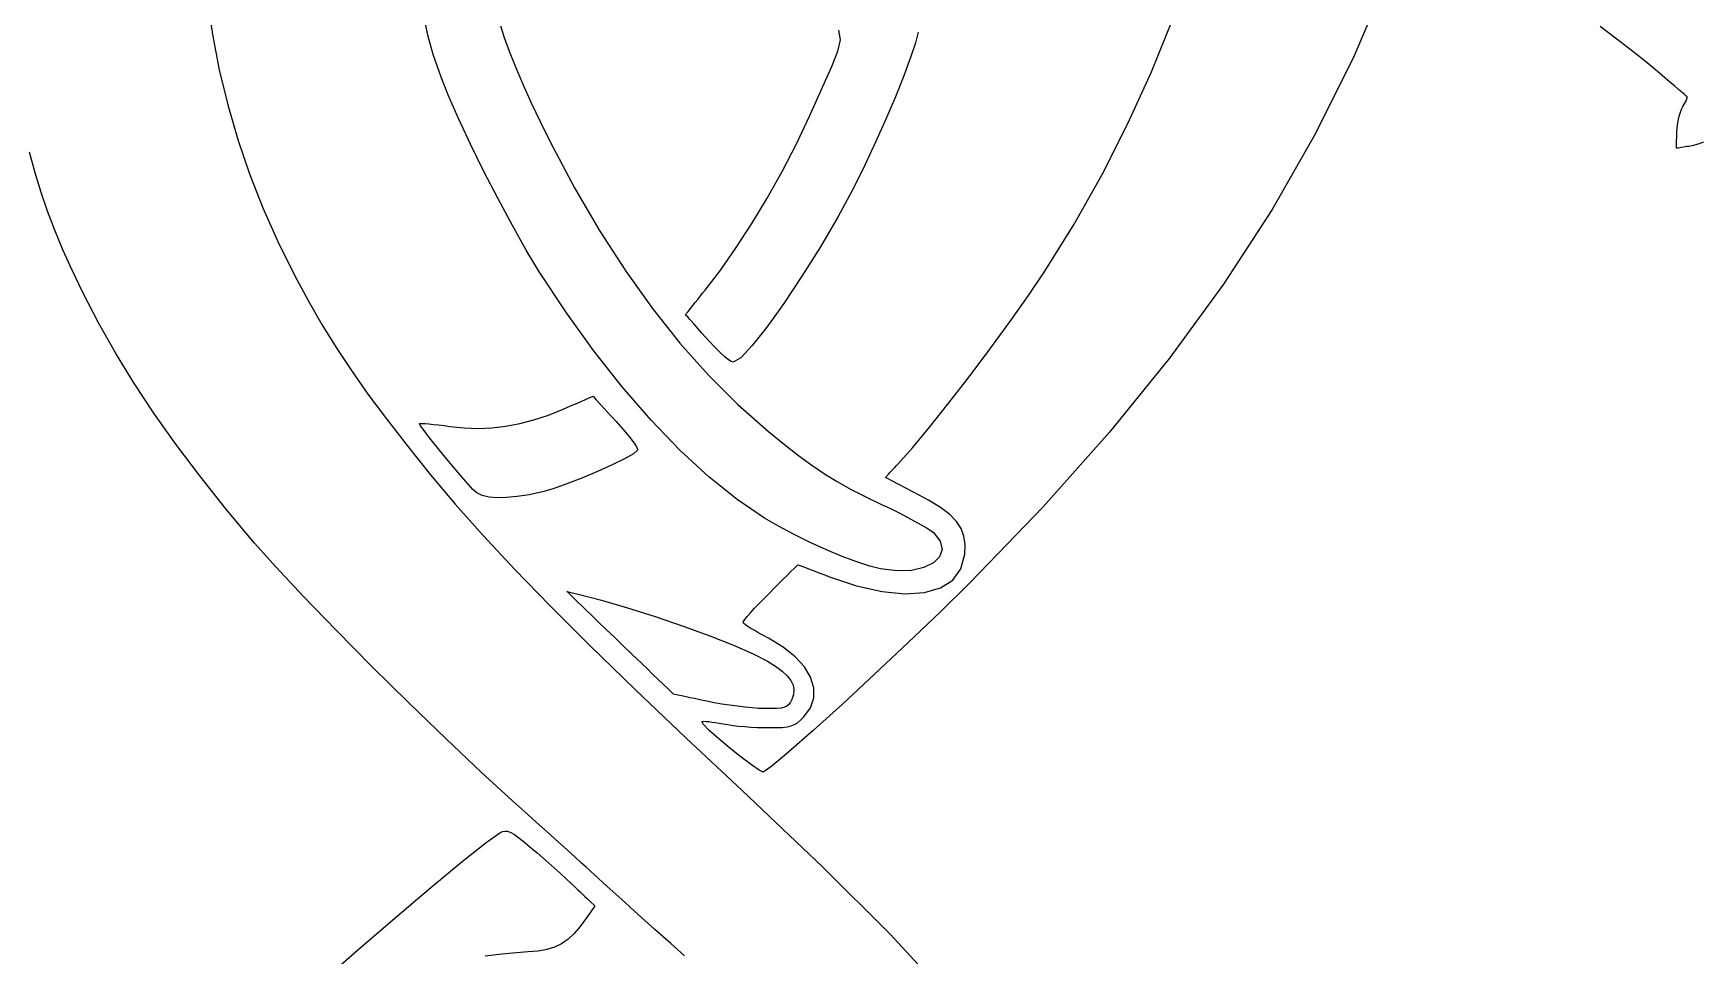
# Model space of a CAD drawing. Extents: x 0.3 to 13.7, y 0.1 to 13.4.
# Drawn here: x 5.132 to 10.052, y 7.739 to 10.458 of the extents above; entities that cross this region are included whole.
import ezdxf

# ---------------------------------------------------------------- set-up
doc = ezdxf.new("R2010")
doc.units = 0
doc.layers.get('0').update_dxf_attribs({"linetype": 'CONTINUOUS'})

msp = doc.modelspace()

# ---------------------------------------------------------------- linework, layer by layer
at = {"color": 0}
for points in [[(9.12787, 10.6281), (9.02692, 10.3923), (8.91297, 10.1634), (8.785, 9.93946), (8.64182, 9.71903), (8.48232, 9.50043), (8.30528, 9.28201), (8.10965, 9.06201), (7.89421, 8.83892), (7.80681, 8.75299), (7.7111, 8.66114), (7.61285, 8.56862), (7.51779, 8.48074), (7.43169, 8.40267), (7.36029, 8.33968), (7.30931, 8.29715), (7.28444, 8.28022), (7.27251, 8.28538), (7.2494, 8.30106), (7.21918, 8.32389), (7.18587, 8.35053), (7.1536, 8.37776), (7.12636, 8.40213), (7.10818, 8.42036), (7.10319, 8.42914), (7.10525, 8.42979), (7.10954, 8.4299), (7.11572, 8.42964), (7.12354, 8.42893), (7.13282, 8.42779), (7.14318, 8.42626), (7.15446, 8.42443), (7.16639, 8.42231), (7.17974, 8.42003), (7.1951, 8.41797), (7.21197, 8.41601), (7.22976, 8.41433), (7.24794, 8.41303), (7.266, 8.41194), (7.28331, 8.41135), (7.29943, 8.41114), (7.3221, 8.41129), (7.34028, 8.412), (7.35482, 8.41363), (7.36664, 8.41624), (7.37657, 8.42025), (7.38558, 8.42583), (7.39447, 8.43338), (7.40419, 8.44303), (7.42378, 8.46989), (7.43343, 8.49875), (7.43349, 8.52892), (7.42421, 8.55968), (7.40593, 8.59022), (7.37896, 8.62011), (7.34353, 8.64854), (7.30003, 8.67475), (7.28543, 8.68261), (7.27175, 8.69021), (7.25922, 8.69732), (7.24815, 8.70394), (7.23887, 8.70975), (7.23172, 8.71457), (7.227, 8.71815), (7.22493, 8.72054), (7.22601, 8.72374), (7.23031, 8.72999), (7.23747, 8.73882), (7.24707, 8.74994), (7.25896, 8.76303), (7.27263, 8.77761), (7.28792, 8.79335), (7.30436, 8.80994), (7.31467, 8.82015), (7.32493, 8.83035), (7.34554, 8.85081), (7.35579, 8.86106), (7.3661, 8.87125), (7.37636, 8.88146), (7.38667, 8.89171), (7.398, 8.88737), (7.40929, 8.88303), (7.42062, 8.87875), (7.43192, 8.87435), (7.44325, 8.87007), (7.45458, 8.86572), (7.46588, 8.86143), (7.47721, 8.85715), (7.55985, 8.82958), (7.6351, 8.81256), (7.70199, 8.80588), (7.7596, 8.8094), (7.80701, 8.82303), (7.84332, 8.84651), (7.86751, 8.87978), (7.87869, 8.92258), (7.87967, 8.95079), (7.87642, 8.97575), (7.86833, 8.99821), (7.85454, 9.01921), (7.83431, 9.03956), (7.80701, 9.06011), (7.77181, 9.08197), (7.72797, 9.10585), (7.66547, 9.1384), (7.65506, 9.14388), (7.64464, 9.14925), (7.65386, 9.15907), (7.65842, 9.16401), (7.66303, 9.16889), (7.66764, 9.17383), (7.67225, 9.17871), (7.67686, 9.18365), (7.68143, 9.18853), (7.72433, 9.2366), (7.77533, 9.29769), (7.83208, 9.36854), (7.89204, 9.44601), (7.95281, 9.52681), (8.01183, 9.60758), (8.06668, 9.68539), (8.11496, 9.75672), (8.20171, 9.89594), (8.28364, 10.0418), (8.35981, 10.1922), (8.42931, 10.3451), (8.49126, 10.4983)], [(5.64432, 10.5611), (5.65978, 10.455), (5.67996, 10.3504), (5.70486, 10.2472), (5.73454, 10.1451), (5.76904, 10.0441), (5.80849, 9.94379), (5.85286, 9.84424), (5.90229, 9.74511), (5.9426, 9.67042), (5.98301, 9.59987), (6.0249, 9.53174), (6.06961, 9.46386), (6.11849, 9.39442), (6.17279, 9.3214), (6.23389, 9.24283), (6.30317, 9.15674), (6.37597, 9.07021), (6.45806, 8.97792), (6.55078, 8.87853), (6.65554, 8.77056), (6.77371, 8.65267), (6.90663, 8.52349), (7.05567, 8.38162), (7.22222, 8.22564), (7.45953, 8.00076), (7.65875, 7.80181), (7.82411, 7.62321)], [(6.50928, 10.4803), (6.51997, 10.4465), (6.53483, 10.4057), (6.55344, 10.3593), (6.57536, 10.3082), (6.59999, 10.2537), (6.62696, 10.1969), (6.65576, 10.1388), (6.72814, 10.0028), (6.8024, 9.87554), (6.87879, 9.75706), (6.95751, 9.64692), (7.03879, 9.54486), (7.12283, 9.45063), (7.20979, 9.36393), (7.30003, 9.2845), (7.34674, 9.24647), (7.38872, 9.21376), (7.42763, 9.18528), (7.46506, 9.16), (7.50271, 9.13683), (7.54221, 9.11475), (7.58518, 9.09267), (7.63325, 9.0695), (7.65944, 9.05697), (7.6849, 9.04438), (7.70888, 9.03201), (7.7309, 9.02024), (7.75028, 9.0095), (7.76633, 8.99994), (7.77849, 8.99208), (7.78614, 8.98617), (7.80604, 8.96072), (7.81174, 8.93668), (7.80464, 8.91504), (7.78618, 8.89681), (7.75803, 8.88303), (7.72157, 8.87489), (7.67833, 8.87321), (7.62989, 8.87901), (7.62989, 8.87901), (7.59864, 8.88704), (7.5606, 8.89963), (7.51753, 8.91601), (7.47114, 8.9356), (7.42324, 8.95747), (7.37549, 8.98085), (7.32975, 9.00499), (7.28771, 9.02919), (7.20719, 9.0835), (7.12408, 9.15039), (7.03922, 9.22885), (6.95361, 9.31776), (6.86817, 9.41618), (6.7839, 9.52294), (6.70176, 9.6371), (6.62261, 9.75765), (6.5855, 9.81956), (6.54486, 9.8916), (6.50265, 9.97017), (6.46078, 10.0514), (6.42106, 10.1317), (6.38547, 10.2071), (6.35585, 10.2742), (6.33415, 10.3289), (6.31104, 10.3961), (6.29471, 10.4528), (6.28515, 10.501)], [(7.74121, 10.462), (7.73356, 10.4309), (7.71907, 10.387), (7.69889, 10.3329), (7.67415, 10.2713), (7.646, 10.2052), (7.61556, 10.1372), (7.58399, 10.0699), (7.5524, 10.0063), (7.50504, 9.91835), (7.45285, 9.82894), (7.39865, 9.74208), (7.34526, 9.66183), (7.29546, 9.59229), (7.25211, 9.53754), (7.21793, 9.50168), (7.19586, 9.48893), (7.19, 9.49061), (7.18181, 9.49576), (7.17111, 9.50439), (7.15804, 9.51654), (7.14242, 9.53222), (7.12424, 9.55143), (7.10351, 9.57433), (7.08018, 9.60086), (7.0709, 9.6116), (7.06776, 9.61507), (7.06158, 9.62229), (7.05843, 9.62587), (7.05533, 9.62944), (7.06256, 9.6384), (7.06972, 9.64729), (7.07693, 9.65619), (7.0841, 9.66515), (7.09131, 9.6741), (7.09847, 9.683), (7.10568, 9.69194), (7.11285, 9.70079), (7.1589, 9.76085), (7.20503, 9.82667), (7.25087, 9.89751), (7.29596, 9.97265), (7.33985, 10.0512), (7.382, 10.1324), (7.4221, 10.2157), (7.45958, 10.3), (7.48633, 10.3609), (7.50478, 10.4059), (7.51253, 10.4397), (7.50732, 10.4674)], [(10.0571, 10.1373), (10.0473, 10.1336), (10.0375, 10.1304), (10.028, 10.1278), (10.0191, 10.126), (10.0139, 10.1252), (10.0088, 10.1243), (10.0036, 10.1235), (9.99849, 10.1226), (9.98817, 10.121), (9.98296, 10.1202), (9.97781, 10.1194), (9.97814, 10.1315), (9.97835, 10.1376), (9.97885, 10.1558), (9.979, 10.1619), (9.97917, 10.168), (9.97976, 10.1783), (9.98096, 10.189), (9.98269, 10.1996), (9.98486, 10.21), (9.98742, 10.2198), (9.99029, 10.2287), (9.99343, 10.2364), (9.99669, 10.2426), (9.99989, 10.2479), (10.0027, 10.253), (10.0051, 10.2577), (10.0071, 10.2619), (10.0085, 10.2655), (10.0094, 10.2684), (10.0096, 10.2705), (10.0092, 10.2717), (10.0069, 10.2736), (10.0017, 10.2781), (9.99388, 10.2847), (9.98378, 10.2932), (9.97185, 10.3034), (9.95828, 10.3149), (9.94347, 10.3275), (9.92779, 10.3409), (9.891, 10.3715), (9.84874, 10.4053), (9.80236, 10.4413), (9.75319, 10.4785)], [(7.05197, 7.73861), (7.01156, 7.77479), (6.965, 7.81646), (6.91581, 7.86068), (6.8674, 7.90424), (6.82319, 7.94417), (6.78662, 7.97726), (6.76112, 8.00049), (6.74869, 8.01183), (6.73025, 8.02854), (6.70682, 8.04969), (6.67914, 8.0746), (6.64817, 8.10254), (6.61481, 8.13243), (6.57997, 8.16374), (6.54443, 8.19558), (6.45221, 8.28017), (6.34907, 8.37771), (6.24007, 8.48329), (6.13032, 8.5919), (6.02485, 8.6984), (5.9286, 8.7979), (5.84663, 8.88531), (5.78401, 8.95557), (5.69954, 9.05658), (5.62229, 9.15349), (5.55165, 9.24701), (5.48703, 9.33817), (5.4279, 9.42757), (5.37369, 9.51633), (5.32389, 9.60499), (5.27789, 9.69439), (5.24647, 9.75976), (5.21903, 9.82042), (5.19488, 9.87782), (5.17356, 9.93375), (5.15435, 9.98953), (5.13683, 10.047), (5.12033, 10.1077)], [(5.98178, 7.66178), (6.08817, 7.75553), (6.19846, 7.85081), (6.3041, 7.94032), (6.39649, 8.01671), (6.46712, 8.07275), (6.50738, 8.10101), (6.51531, 8.10465), (6.52279, 8.10633), (6.5306, 8.10574), (6.53961, 8.10249), (6.55046, 8.09614), (6.56401, 8.08643), (6.581, 8.07286), (6.60221, 8.05512), (6.61746, 8.0421), (6.63396, 8.02772), (6.65115, 8.01264), (6.66857, 7.99707), (6.68565, 7.98172), (6.70193, 7.96685), (6.71679, 7.95307), (6.72982, 7.94075), (6.73703, 7.93386), (6.74419, 7.92697), (6.75142, 7.92008), (6.75863, 7.91314), (6.76585, 7.90619), (6.773, 7.89936), (6.78743, 7.88558), (6.7844, 7.88112), (6.78136, 7.87663), (6.76313, 7.84993), (6.7449, 7.82487), (6.72694, 7.80414), (6.70865, 7.78728), (6.68946, 7.77403), (6.66872, 7.764), (6.64589, 7.75683), (6.62033, 7.75217), (6.59153, 7.74972), (6.55647, 7.74729), (6.51303, 7.743), (6.46414, 7.73747)]]:
    msp.add_lwpolyline(points, dxfattribs=at)
for points in [[(6.42746, 9.11372), (6.4005, 9.14464), (6.37299, 9.17697), (6.34619, 9.20904), (6.32156, 9.23921), (6.30035, 9.26574), (6.28386, 9.28711), (6.27349, 9.3016), (6.27056, 9.30761), (6.27306, 9.30811), (6.27881, 9.30817), (6.28738, 9.30767), (6.29844, 9.30669), (6.31168, 9.30544), (6.32661, 9.30376), (6.34293, 9.30176), (6.36029, 9.29943), (6.40201, 9.29508), (6.44325, 9.29368), (6.48426, 9.29536), (6.52528, 9.30007), (6.56657, 9.30783), (6.60824, 9.31879), (6.65061, 9.33296), (6.69396, 9.35026), (6.70503, 9.35504), (6.71604, 9.35981), (6.73817, 9.36936), (6.74918, 9.37414), (6.77132, 9.38362), (6.78233, 9.38846), (6.79096, 9.37901), (6.81668, 9.35107), (6.82531, 9.34169), (6.85101, 9.31364), (6.86469, 9.29844), (6.87722, 9.28386), (6.88835, 9.27024), (6.89785, 9.25803), (6.90539, 9.2474), (6.91069, 9.23882), (6.91363, 9.23258), (6.9139, 9.22911), (6.90136, 9.21903), (6.875, 9.20415), (6.83849, 9.18614), (6.79546, 9.16661), (6.74972, 9.14729), (6.70492, 9.12961), (6.66476, 9.11546), (6.63297, 9.10618), (6.59424, 9.09793), (6.55908, 9.09233), (6.52756, 9.08936), (6.49978, 9.08897), (6.47581, 9.09125), (6.45574, 9.09614), (6.43956, 9.10357), (6.42746, 9.11372)], [(7.11838, 8.48893), (7.10612, 8.49154), (7.09381, 8.49414), (7.08154, 8.49675), (7.06922, 8.49929), (7.04471, 8.5045), (7.03239, 8.50711), (7.02013, 8.50965), (7.00461, 8.52458), (6.98915, 8.5395), (6.97364, 8.55436), (6.95811, 8.56928), (6.94265, 8.58421), (6.92714, 8.59913), (6.91168, 8.61399), (6.89615, 8.6289), (6.87061, 8.65354), (6.84543, 8.67779), (6.82129, 8.70101), (6.79883, 8.7226), (6.77875, 8.74197), (6.76161, 8.75846), (6.7481, 8.77138), (6.73888, 8.78033), (6.73469, 8.78435), (6.73058, 8.78836), (6.71386, 8.80436), (6.70975, 8.80838), (6.70557, 8.81244), (6.70975, 8.81153), (6.71386, 8.81054), (6.72222, 8.8086), (6.7264, 8.80767), (6.73058, 8.80664), (6.73469, 8.80572), (6.73888, 8.80479), (6.80713, 8.78733), (6.88428, 8.76486), (6.96604, 8.73882), (7.04829, 8.71072), (7.12668, 8.68201), (7.197, 8.65429), (7.25499, 8.62896), (7.2965, 8.60769), (7.32047, 8.5925), (7.3399, 8.57807), (7.35493, 8.56407), (7.36567, 8.5504), (7.37229, 8.53683), (7.37494, 8.52311), (7.37369, 8.50911), (7.36871, 8.49457), (7.36447, 8.486), (7.35992, 8.47944), (7.35439, 8.4745), (7.34717, 8.47114), (7.33746, 8.46897), (7.32454, 8.46783), (7.30778, 8.46739), (7.28635, 8.46744), (7.27035, 8.46804), (7.25151, 8.4694), (7.23062, 8.47146), (7.20828, 8.47413), (7.18517, 8.47726), (7.16206, 8.48085), (7.13954, 8.48481), (7.11838, 8.48893)]]:
    msp.add_lwpolyline(points, close=True, dxfattribs=at)

doc.saveas('drawing.dxf')
